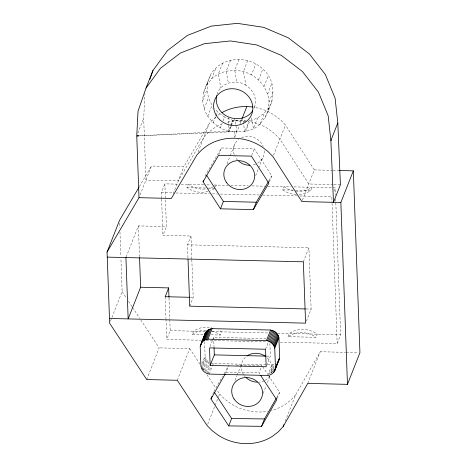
<?xml version="1.0" encoding="UTF-8"?>
<svg xmlns="http://www.w3.org/2000/svg" width="467" height="467" viewBox="0 0 467 467"><rect width="100%" height="100%" fill="white"/><g stroke="black" fill="none" stroke-linecap="round" stroke-linejoin="round"><path stroke-width="0.35" stroke-dasharray="2.33 1.75" d="M245.525 121.175L241.311 121.595L232.694 120.334L228.398 131.239C217.324 128.005 207.938 119.675 204.155 108.683C199.969 96.616 206.513 85.169 210.909 74.241C221.586 56.332 248.374 55.147 262.828 69.052C279.955 83.996 272.687 108.834 260.131 123.953C251.456 132.99 239.682 132.219 228.398 131.239L228.48 117.608M215.801 116.948L209.45 123.183L203.904 137.251L178.283 180.857L145.932 180.081L143.69 118.297L144.957 93.628M202.736 100.603L207.033 89.693L207.868 81.667M268.204 110.212L269.039 102.185L273.335 91.281M137.823 133.183L143.69 118.297M140.071 194.967L151.477 166.013L183.829 166.783L209.45 123.183M126.189 256.885L138.401 225.894L166.415 226.565L164.863 183.846L178.306 184.167M110.445 321.243L122.126 291.601L120.935 258.887M161.611 198.434L161.395 192.637L164.863 183.846M203.571 92.577L210.909 74.241M206.612 85.152L211.644 78.835L215.941 67.925M204.155 108.683L208.451 97.772L207.033 89.693M222.631 63.15L218.334 74.055L220.798 88.053M173.216 193.712L183.829 166.783M207.739 116.26L212.036 105.355L208.451 97.772M230.511 60.231L226.215 71.136L228.363 83.196M191.803 259.127L190.968 236.033L162.948 235.362L166.415 226.565M198.043 152.137L203.904 137.251L208.609 132.278L214.108 128.075A48.574 44.511 21.5 0 1 222.893 123.673M207.879 191.505A23.613 21.64 21.5 0 1 186.963 187.571L188.207 184.401A23.613 21.64 21.5 0 0 206.105 188.925M213.244 122.833L215.772 116.417M216.023 115.775L217.54 111.922L214.791 108.642M239.051 59.373L234.755 70.284L236.857 82.204M220.29 127.94L222.058 123.451M223.068 120.883L224.586 117.03L217.54 111.922M247.673 60.64L243.377 71.55L245.969 85.251L249.973 88.461L253.021 92.489A19.836 18.178 21.5 0 1 254.713 106.558L253.92 108.566M205.182 176.322L205.976 174.308L221.451 147.975L254.34 148.757L271.759 175.884L269.377 181.926M218.807 154.688L221.451 147.975M231.229 126.224L229.204 131.355L232.694 120.334L224.586 117.03M231.48 125.582L233.5 120.451L245.537 120.737M269.039 102.185C268.373 90.732 261.316 80.511 251.485 74.848L255.782 63.938M187.973 257.819L187.5 244.825L190.968 236.033M234.878 136.889L239.005 126.411M240.015 123.843L241.807 119.295M215.474 186.975L216.227 185.072A23.613 21.64 21.5 0 1 214.195 186.327M258.531 79.956L262.828 69.052M227.055 163.812L229.98 156.392M230.243 155.721L235.024 143.579M146.714 379.543L159.189 347.88L140.059 318.833M245.56 131.647L249.857 120.743C260.545 118.151 269.617 110.043 272.5 99.308M264.03 86.523L268.327 75.619M201.691 340.268L166.731 339.427L170.192 330.63L169.801 319.772M257.737 117.824L253.441 128.734L251.433 117.34M267.614 94.106L271.911 83.202M260.131 123.953L264.421 113.043M189.73 306.171L193.192 297.38L191.832 259.85M265.163 117.637L269.459 106.727M251.695 155.476L254.34 148.757M203.069 334.617L192.293 334.36L193.542 331.191A23.613 21.64 21.5 0 1 211.761 327.636M255.677 175.61L258.333 168.867M258.595 168.19L262.582 158.079M177.279 380.278L189.754 348.615L159.189 347.88M273.528 155.313L285.465 125.004L280.393 119.797L274.584 115.32A48.562 44.499 21.5 0 0 254.118 107.258M201.972 363.711L205.089 355.796L204.575 341.64M201.47 366.817L205.369 356.922L205.089 355.796M210.033 346.578L212.374 340.641M212.631 339.982L213.67 337.343L266.062 338.598M201.645 368.574L205.801 358.02L205.369 356.922M202.223 369.613L206.379 359.059L205.801 358.02M202.935 370.582L207.091 360.028L206.379 359.059M204.289 370.144L207.932 360.909L207.091 360.028M204.978 371.586L208.877 361.686L207.932 360.909M210.973 334.804L220.307 335.032L221.556 331.862A23.613 21.64 21.5 0 0 218.317 329.906M206.274 371.586L208.877 364.99M206.869 373.437L209.467 366.84M208.037 373.833L210.897 366.577M209.245 374.085L212.106 366.828M212.362 366.169L213.407 363.53L271.876 364.931L274.205 364.394L270.568 373.629M296.224 194.552A23.613 21.64 21.5 0 1 282.681 189.859L283.954 186.637L291.134 186.806M212.812 394.259L213.606 392.245M225.415 373.623L228.999 365.048M207.681 424.287L218.299 397.335M218.562 396.664L219.624 393.967L217.237 390.336M302.371 200.22L314.309 169.906L285.465 125.004M235.024 380.488L236.88 375.766M237.148 375.094L241.661 363.63M299.341 194.511A23.613 21.64 21.5 0 0 310.695 190.53L311.968 187.308L335.288 187.921L335.557 195.188M265.542 349.24L268.402 341.984M259.745 374.049L258.963 372.859L261.87 365.468L235.432 365.13M303.357 261.806L308.903 247.732L187.5 244.825M333.958 191.307L335.288 187.921M266.698 365.451L270.34 356.21L269.879 343.595M267.714 375.486L271.876 364.931M269.424 373.974L273.061 364.733M263.201 393.407L266.12 385.987M267.451 382.613L270.107 375.871M271.169 373.174L271.701 371.825M271.642 373.151L274.246 366.554M272.897 371.878L274.456 367.92M288.011 336.649L289.26 333.485A23.613 21.64 21.5 0 1 317.274 334.156L316.031 337.32L288.011 336.649A23.613 21.64 21.5 0 1 316.031 337.32M306.375 321.144L311.127 309.078L308.903 247.732M277.235 398.462L279.616 392.414L268.181 375.048M285.255 421.216L295.605 394.936L320.245 351.739L345.504 352.34M307.771 383.395L320.245 351.739M280.346 342.148L337.156 343.508L340.624 334.711L335.685 198.825M216.992 94.305C220.681 82.531 236.139 78.8 245.969 85.251M253.885 108.291L254.713 106.558M213.874 391.574L222.514 376.42M223.956 373.892L228.281 366.315M276.738 397.47L279.616 392.414M139.359 186.625L151.477 166.013M268.811 180.898L271.759 175.884M295.605 394.936L290.97 399.968L285.53 404.241A48.574 44.511 21.5 0 1 271.385 410.475M218.001 115.267L219.648 114.006A48.562 44.499 21.5 0 1 220.833 113.265M211.644 78.835C222.362 69.005 238.941 68.007 251.485 74.848M249.857 120.743L249.086 120.819L244.79 131.729L242.758 119.301M228.398 131.239L138.559 135.85L236.979 131.542L234.679 118.624M226.086 372.438L258.963 372.859M314.309 169.906L332.376 170.344M333.099 170.356L338.879 170.496M294.012 186.876L311.968 187.308A23.613 21.64 21.5 0 1 296.241 191.237M181.138 184.232L204.015 184.78M206.887 184.85L211.195 184.955M214.067 185.02L227.878 185.341M230.791 185.411L248.269 185.813M251.911 185.895L265.017 186.199M267.93 186.263L283.954 186.637A23.613 21.64 21.5 0 0 293.13 190.729M186.963 187.571L207.792 188.067M208.51 188.084L214.978 188.242M282.681 189.859L294.893 190.151M295.611 190.168L310.695 190.53M161.395 192.637L173.053 192.918M175.966 192.988L209.467 193.793M212.38 193.858L217.476 193.98M220.395 194.05L258.992 194.978M262.635 195.066L296.866 195.883M299.779 195.953L331.827 196.718L332.037 202.532M190.32 297.31L193.192 297.38M306.043 308.956L311.127 309.078M170.192 330.63L205.036 331.465M212.216 331.64L268.875 332.994M277.614 333.204L340.624 334.711M206.058 340.373L267.241 341.832M346.222 352.357L358.493 352.649M266.698 356.123L270.34 356.21M333.216 184.564L308.763 183.98L279.926 139.073L274.853 133.866L269.039 129.394A48.574 44.511 21.5 0 0 248.578 121.327M333.934 184.582L340.408 184.739M246.226 121.105L241.276 120.632L234.014 120.982A48.574 44.511 21.5 0 0 226.962 122.36M213.407 363.53L211.026 362.882M219.624 393.967L224.761 399.122L230.628 403.541A48.574 44.511 21.5 0 0 267.865 411.234M262.664 366.665L267.789 374.452M189.754 348.615L200.109 364.336M202.497 367.961L204.091 370.384M206.881 374.616L215.643 387.919M122.126 291.601L126.51 298.255M128.501 301.285L132.091 306.731M132.488 307.333L139.662 318.225M332.066 203.262L337.156 343.508M213.67 337.343L214.026 347.162M169.013 298.045L169.772 319.049M161.635 199.158L162.948 235.362M165.178 296.708L165.966 318.43M165.995 319.154L166.731 339.427M138.401 225.894L139.528 256.926M119.645 223.267L119.803 227.627M119.961 231.988L120.83 255.98M234.224 131.758L234.335 137.508M213.121 186.876A23.613 21.64 21.5 0 1 208.533 188.487M214.487 188.575A23.613 21.64 21.5 0 1 210.769 190.536M192.293 334.36A23.613 21.64 21.5 0 1 206.14 330.309M211.744 331.08A23.613 21.64 21.5 0 1 220.307 335.032M264.194 150.847A15.586 14.284 21.5 0 1 257.276 163.362M255.525 164.197A15.586 14.284 21.5 0 1 251.701 165.172M237.592 160.117A15.586 14.284 21.5 0 1 234.93 156.346M234.171 154.554A15.586 14.284 21.5 0 1 238.719 139.341M241.48 137.712A15.586 14.284 21.5 0 1 263.213 146.498M269.961 375.801A15.586 14.284 21.5 0 1 264.842 380.436M264.264 380.722A15.586 14.284 21.5 0 1 259.214 382.111M245.216 376.741A15.586 14.284 21.5 0 1 244.358 375.713M243.599 374.639A15.586 14.284 21.5 0 1 241.276 367.36M241.264 366.729A15.586 14.284 21.5 0 1 245.414 357.243M267.206 357.763A15.586 14.284 21.5 0 1 271.345 373.016"/><path stroke-width="0.7" d="M200.215 346.532L205.427 332.767C206.823 330.397 209.426 328.891 212.135 328.628L270.603 330.029C274.608 330.589 278.209 333.724 278.922 337.764L279.64 357.576L275.483 368.136C275.127 372.076 271.584 375.182 267.714 375.486L209.245 374.085C205.246 373.524 201.645 370.389 200.933 366.35L200.215 346.532L206.07 331.833M204.569 334.857L205.427 332.767M274.929 370.325L279.441 358.697L274.427 371.341M139.003 197.675L171.354 198.452L196.975 154.846L201.68 149.872L207.179 145.669A48.574 44.511 21.5 0 1 262.11 146.982L267.924 151.454L272.997 156.667L301.84 201.575L333.479 202.328L340.408 184.739L337.816 122.92L335.084 98.134L325.365 74.557L309.37 53.933L288.285 37.798L263.68 27.349L237.37 23.35L211.306 26.105L187.419 35.41L167.484 50.57L152.972 70.47L146.043 88.059L138.028 111.216L136.755 135.891L139.003 197.675L107.066 252.022L109.652 323.263L146.714 379.543L177.279 380.278L207.15 425.63L212.287 430.784L218.153 435.197A48.574 44.511 21.5 0 0 273.055 435.898L278.495 431.636L283.136 426.604L307.771 383.395L347.466 384.347L359.934 352.684L353.332 170.84L339.602 170.513M149.907 79.32L152.972 70.47M107.066 252.022L119.534 220.36L138.991 187.249M139.551 257.65L140.625 287.24L128.156 318.908L125.927 257.562M203.069 181.698L218.544 155.359L251.433 156.147L268.846 183.268L253.371 209.607L220.482 208.819L203.069 181.698L203.594 180.355M140.625 287.24L168.645 287.911L165.178 296.708L189.602 297.292M242.069 118.624L246.821 106.564M220.482 208.819L223.395 201.429L206.753 175.51M253.371 209.607L256.284 202.217L268.443 181.523M200.407 345.417L204.92 333.782M201.265 343.321L202.684 341.546L206.846 330.986M202.684 341.546L203.577 340.811L207.733 330.257M203.577 340.811L204.569 340.198L208.726 329.644M204.569 340.198L205.643 339.719L209.806 329.159M205.643 339.719L206.788 339.375L210.95 328.821M206.788 339.375L207.978 339.182L212.135 328.628M210.15 365.428L209.514 347.897L265.542 349.24L266.178 366.77L210.15 365.428L214.306 354.873L214.055 347.862M260.528 375.24L276.709 399.805L261.578 426.33L228.707 425.91L210.961 398.964L212.018 396.279M337.816 122.92L330.887 140.514L333.479 202.328L340.857 202.509L353.332 170.84M228.707 425.91L231.614 418.52L214.662 392.77M207.978 339.182L266.447 340.583L270.603 330.029M266.447 340.583L267.655 340.834L271.812 330.28M275.483 368.136L274.759 348.318C274.187 345.125 271.8 342.439 268.823 341.231L272.979 330.677M269.938 341.762L274.094 331.208M270.977 342.422L275.133 331.868M271.922 343.204L276.079 332.644M272.757 344.086L276.919 333.526M273.469 345.055L277.632 334.495M274.047 346.094L278.209 335.539M274.479 347.191L278.641 336.631M274.759 348.318L278.922 337.764M273.785 372.281L275.6 367.663M276.12 366.344L277.421 363.046M261.578 426.33L264.491 418.94L276.376 398.1M283.136 426.604L283.93 424.585M252.781 110.597C245.006 122.751 225.339 120.509 218.684 108.373A19.836 18.178 21.5 0 1 216.641 95.612M279.091 359.771L277.941 361.727M210.961 398.964L225.076 374.213M146.043 88.059L160.555 68.164L180.49 52.999L204.377 43.7L230.441 40.944L256.751 44.937L281.356 55.392L302.441 71.527L318.436 92.145L328.155 115.723L330.887 140.514L331.237 140.544M231.614 418.52L264.491 418.94M223.395 201.429L256.284 202.217M107.247 257.113L303.357 261.806L305.587 323.152L109.476 318.459M305.313 308.938L189.73 306.171L188.026 259.261M214.306 354.873L265.974 356.111M267.655 340.834L268.823 341.231M340.857 202.509L347.466 384.347M168.645 287.911L168.984 297.321M249.705 165.295A15.586 14.284 21.5 0 1 238.555 161.045M257.206 382.187A15.586 14.284 21.5 0 1 246.156 377.692M246.885 356.029A15.586 14.284 21.5 0 1 265.647 356.479M222.041 112.565A48.562 44.499 21.5 0 1 252.799 107.054M138.559 135.85L137.111 135.92L138.559 135.862M226.361 182.323A15.586 14.284 21.5 0 0 253.021 182.352A15.586 14.284 21.5 0 0 238.345 160.642A15.586 14.284 21.5 0 0 226.361 182.323M234.037 398.911A15.586 14.284 21.5 0 0 260.726 399.554A15.586 14.284 21.5 0 0 246.594 377.546A15.586 14.284 21.5 0 0 234.037 398.911M216.052 115.057A19.836 18.178 21.5 0 0 250.032 117.532A19.836 18.178 21.5 0 0 233.576 88.765A19.836 18.178 21.5 0 0 216.052 115.057"/></g></svg>
